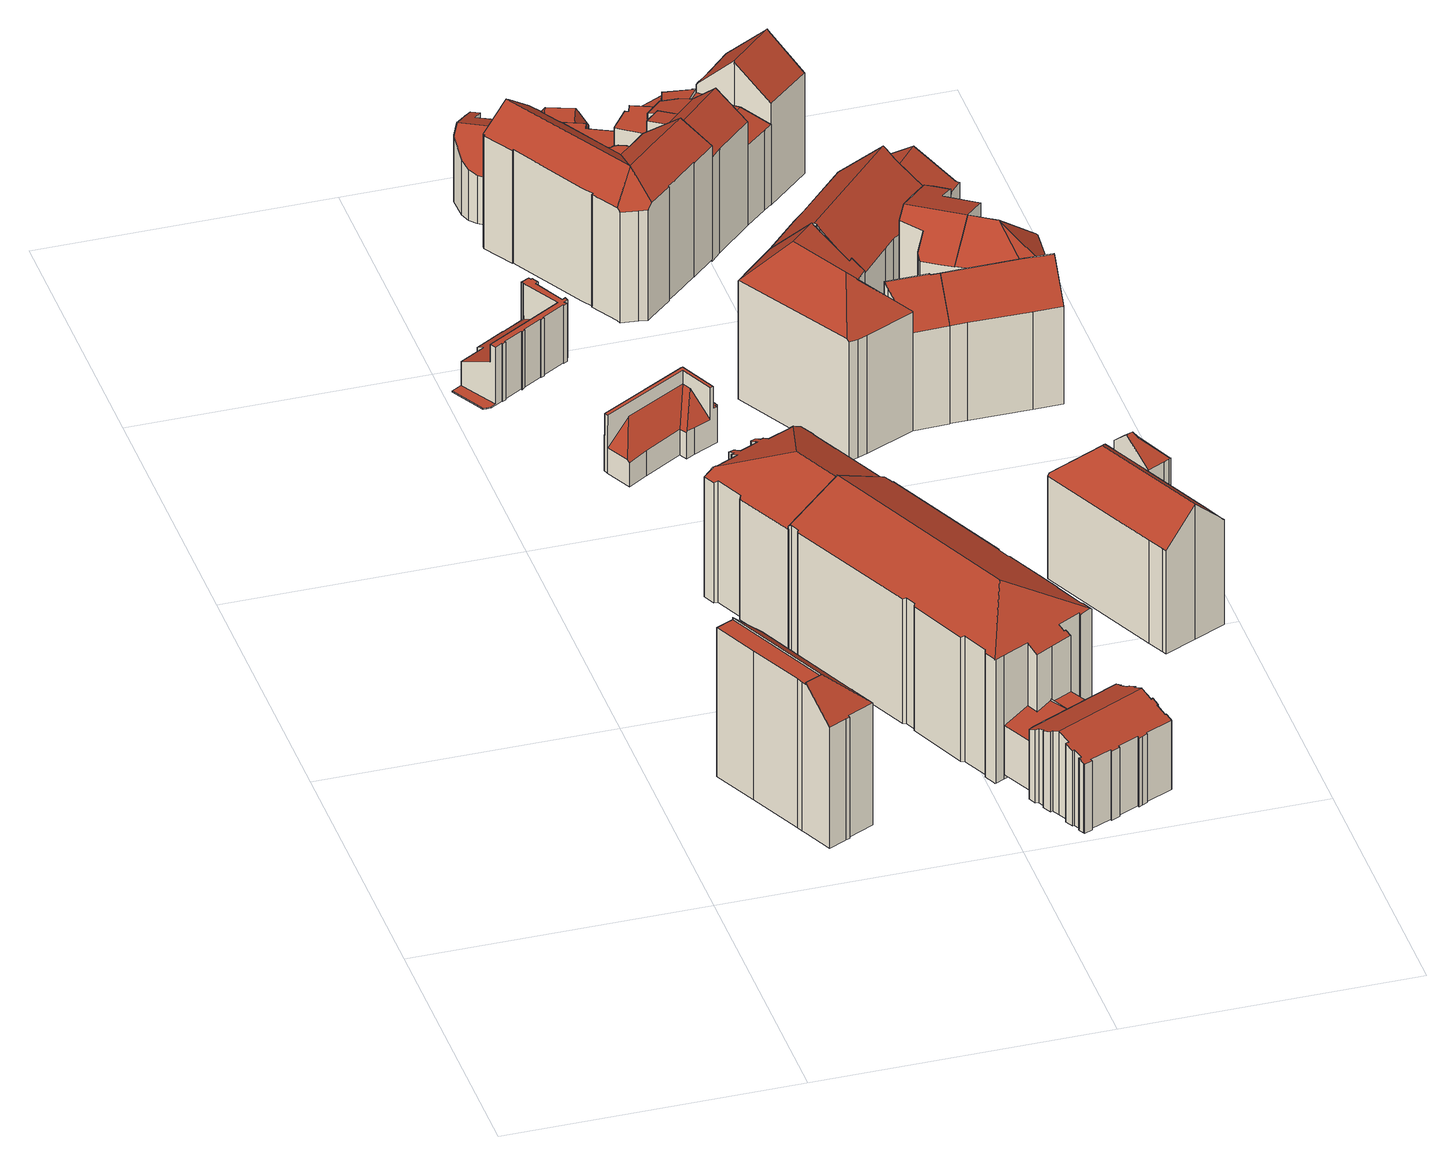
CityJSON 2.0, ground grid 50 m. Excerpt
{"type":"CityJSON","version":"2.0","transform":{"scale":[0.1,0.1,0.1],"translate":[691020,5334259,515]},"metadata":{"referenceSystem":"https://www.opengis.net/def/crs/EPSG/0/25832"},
"CityObjects":{
"building1":{"type":"Building","attributes":{"Gemeindeschluessel":"09162000","HoeheDach":"546.980","HoeheGrund":"518.640","Methode":"2000","NiedrigsteTraufeDesGebaeudes":"541.386","Geometrietyp2DReferenz":"3000","function":"31001_9998","roofType":"2100","measuredHeight":28.34,"storeysAboveGround":7},"geometry":[{"type":"MultiSurface","lod":"2","boundaries":[[[0,1,2,3]],[[4,5,6,7]],[[8,9,10,11]],[[12,13,14,15,16,17,18,19,20,4,7,21,22,0,3,23,24,8,11]],[[25,26,27,28]],[[16,15,14,29,30,31]],[[20,32,5,4]],[[33,34,24,23,3,2]],[[24,34,9,8]],[[17,16,31,26,25,35,18]],[[19,36,32,20]],[[12,11,10,37]],[[13,38,29,14]],[[18,35,36,19]],[[12,37,38,13]],[[7,6,39,21]],[[31,30,29,38,37,10,27,26]],[[39,40,41,1,0,22,21]],[[28,27,41,40]],[[32,36,35,25,28,40,39,6,5]],[[27,10,9,34,33,2,1,41]]],"semantics":{"surfaces":[{"type":"WallSurface"},{"type":"GroundSurface"},{"type":"RoofSurface"}],"values":[0,0,0,1,0,0,0,0,0,0,0,0,0,0,0,0,2,0,0,2,2]}}]},
"building2":{"type":"Building","attributes":{"Gemeindeschluessel":"09162000","HoeheDach":"528.990","HoeheGrund":"518.152","Methode":"9999","NiedrigsteTraufeDesGebaeudes":"518.270","Geometrietyp2DReferenz":"3000","function":"31001_2000","roofType":"2100","measuredHeight":10.84,"storeysAboveGround":1},"geometry":[{"type":"MultiSurface","lod":"2","boundaries":[[[42,43,44,45]],[[46,47,48,49]],[[50,51,52,53]],[[54,55,56,57,58,59]],[[60,61,62,63]],[[64,65,66,67]],[[68,69,70,71]],[[72,73,74,75]],[[76,77,69,68]],[[78,79,80,81]],[[45,44,65,64]],[[63,62,82,83]],[[84,85,86,87,88,89]],[[47,46,90,91]],[[92,93,94,95]],[[96,97,77,76]],[[98,99,100,101]],[[102,103,86,85]],[[43,42,91,90]],[[104,105,106,107]],[[101,100,108,109]],[[107,106,110,111]],[[112,113,114,115]],[[116,60,63,83,102,85,84,92,95,117,48,47,91,42,45,64,67,98,101,109,96,76,68,71,50,53,118,78,81,119,120,112,115,104,107,111]],[[58,57,73,72]],[[120,121,113,112]],[[88,122,94,93,89]],[[54,82,62,61,123,55]],[[118,124,79,78]],[[71,70,51,50]],[[84,89,93,92]],[[67,66,99,98]],[[116,111,110,56,55,123]],[[116,123,61,60]],[[53,52,124,118]],[[102,83,82,54,59,103]],[[117,95,94,122,125,126]],[[109,108,97,96]],[[115,114,105,104]],[[48,117,126,75,74,49]],[[58,72,75,126,125,87,86,103,59]],[[88,87,125,122]],[[81,80,127,119]],[[119,127,121,120]],[[46,49,74,73,57,56,110,106,105,114,113,121,127,80,79,124,52,51,70,69,77,97,108,100,99,66,65,44,43,90]]],"semantics":{"surfaces":[{"type":"WallSurface"},{"type":"GroundSurface"},{"type":"RoofSurface"}],"values":[0,0,0,0,0,0,0,0,0,0,0,0,0,0,0,0,0,0,0,0,0,0,0,1,0,0,2,2,0,0,0,0,0,0,0,0,0,0,0,0,2,0,0,0,2]}}]},
"building3":{"type":"Building","attributes":{"Gemeindeschluessel":"09162000","HoeheDach":"544.411","HoeheGrund":"516.498","Methode":"2000","NiedrigsteTraufeDesGebaeudes":"538.932","Geometrietyp2DReferenz":"3000","function":"31001_9998","roofType":"3200","measuredHeight":27.91},"geometry":[{"type":"MultiSurface","lod":"2","boundaries":[[[128,129,130,131]],[[132,133,134,135]],[[136,137,138,139]],[[140,141,142,143]],[[144,145,146,147]],[[148,149,150,151,152]],[[153,154,133,132]],[[155,128,131,140,143,136,139,156,157,158,159,160,161,162,163,164,165,166,167,168,169,170,144,147,171,172,149,148,173,174,153,132,135,175]],[[157,176,177,158]],[[159,178,179,160]],[[143,142,137,136]],[[174,180,154,153]],[[163,181,182,164]],[[158,177,178,159]],[[156,139,138,183,184]],[[165,185,186,166]],[[131,130,141,140]],[[148,152,187,173]],[[135,134,188,175]],[[189,190,191,192,186,185,182,181,193,194,179,178,177,176,184,183,195,151,150,196,197,146,145]],[[173,187,180,174]],[[155,198,129,128]],[[169,190,189,170]],[[166,186,192,167]],[[199,188,134,133,154,180,187,152,151,195]],[[156,184,176,157]],[[161,194,193,162]],[[179,194,161,160]],[[172,196,150,149]],[[191,190,169,168]],[[189,145,144,170]],[[193,181,163,162]],[[137,142,141,130,129,198,199,195,183,138]],[[164,182,185,165]],[[167,192,191,168]],[[147,146,197,171]],[[155,175,188,199,198]],[[171,197,196,172]]],"semantics":{"surfaces":[{"type":"WallSurface"},{"type":"GroundSurface"},{"type":"RoofSurface"}],"values":[0,0,0,0,0,0,0,1,0,0,0,0,0,0,0,0,0,0,0,2,0,0,0,0,2,0,0,0,0,0,0,0,2,0,0,0,0,0]}}]},
"building4":{"type":"Building","attributes":{"Gemeindeschluessel":"09162000","HoeheDach":"528.830","HoeheGrund":"517.870","Methode":"2000","NiedrigsteTraufeDesGebaeudes":"522.447","Geometrietyp2DReferenz":"3000","function":"31001_9998","roofType":"2100","measuredHeight":10.96,"storeysAboveGround":1},"geometry":[{"type":"MultiSurface","lod":"2","boundaries":[[[200,201,202,203]],[[204,205,206,207]],[[208,209,210,211]],[[212,213,214,215,216,217]],[[216,218,219,220,217]],[[221,212,217,220]],[[222,223,224,225]],[[226,227,228,229]],[[230,231,209,208]],[[232,233,234,235]],[[236,237,238,239]],[[222,225,240,241,242,234,233,238,237,243,244,210,209,231,206,205,245,246]],[[247,248,249,250]],[[251,245,205,204]],[[252,253,254,255,256]],[[257,258,253,252,259,221,220,219,260,251,204,207,230,208,211,261,262,236,239,232,235,263,264,265,266,267,203,202,268,247,250]],[[263,242,241,264]],[[259,252,256,213]],[[235,234,242,263]],[[269,270,228,227,224,223,271]],[[264,241,240,265]],[[253,258,272,229,228,270,273,254]],[[274,248,247,268]],[[266,265,240,225,224]],[[202,201,274,268]],[[256,255,275,214,213]],[[249,248,274,201,200,276,226,229,272,277]],[[211,210,244,261]],[[249,277,257,250]],[[261,244,243,262]],[[260,246,245,251]],[[267,276,200,203]],[[260,219,218,271,223,222,246]],[[269,271,218,215,214]],[[239,238,233,232]],[[226,276,267,266,224,227]],[[207,206,231,230]],[[216,215,218]],[[257,277,272,258]],[[212,221,259,213]],[[254,273,275,255]],[[262,243,237,236]],[[270,269,214,275,273]]],"semantics":{"surfaces":[{"type":"WallSurface"},{"type":"RoofSurface"},{"type":"GroundSurface"}],"values":[0,0,0,1,0,0,0,0,0,0,0,1,0,0,0,2,0,0,0,1,0,0,0,0,0,1,1,0,0,0,0,0,0,0,0,0,0,1,0,0,1,0,0]}}]},
"building5":{"type":"Building","attributes":{"Gemeindeschluessel":"09162000","HoeheDach":"544.665","HoeheGrund":"516.368","Methode":"2000","NiedrigsteTraufeDesGebaeudes":"538.649","Geometrietyp2DReferenz":"3000","function":"31001_9998","roofType":"3200","measuredHeight":28.3,"storeysAboveGround":4},"geometry":[{"type":"MultiSurface","lod":"2","boundaries":[[[278,279,280,281]],[[282,283,284,285]],[[286,287,288,289,290,291]],[[292,293,294,295,281,280]],[[296,297,298,299]],[[300,301,302,303]],[[304,305,306,307]],[[308,309,310,311]],[[312,313,314,315]],[[283,316,317,318,319,320,321,298,297,322,323,324,325,287,286,284]],[[307,306,326,327]],[[328,329,330,331]],[[332,333,313,312]],[[334,335,279,278]],[[294,293,336,337]],[[338,339,309,308]],[[303,302,305,304]],[[340,341,335,334]],[[342,322,297,296]],[[343,332,312,315,344,345,328,331,338,308,311,346,347,348,349,350,351,342,296,299,352,353,354,355,356,357,282,285,291,290,289,300,303,304,307,327,340,334,278,281,295,294,337]],[[332,343,337,336,358,333]],[[299,298,321,352]],[[351,323,322,342]],[[359,360,345,344,315,314]],[[347,346,311,310,361,362]],[[331,330,339,338]],[[325,358,336,293,292,280,279,335,341,326,306,305,302,301,288,287]],[[350,349,348,363,364,324,323,351]],[[355,318,317,356]],[[354,319,318,355]],[[356,317,316,357]],[[327,326,341,340]],[[357,316,283,282]],[[289,288,301,300]],[[364,363,362,361,310,309,339,330,329,360,359,314,313,333,358,325,324]],[[285,284,286,291]],[[352,321,320,353]],[[353,320,319,354]],[[347,362,363,348]],[[345,360,329,328]]],"semantics":{"surfaces":[{"type":"WallSurface"},{"type":"RoofSurface"},{"type":"GroundSurface"}],"values":[0,0,0,0,0,0,0,0,0,1,0,0,0,0,0,0,0,0,0,2,0,0,0,0,0,0,1,0,0,0,0,0,0,0,1,0,0,0,0,0]}}]},
"building6":{"type":"Building","attributes":{"Gemeindeschluessel":"09162000","HoeheDach":"528.778","HoeheGrund":"517.348","Methode":"2000","NiedrigsteTraufeDesGebaeudes":"526.443","Geometrietyp2DReferenz":"3000","function":"31001_9998","roofType":"2100","measuredHeight":11.43,"storeysAboveGround":2},"geometry":[{"type":"MultiSurface","lod":"2","boundaries":[[[365,366,367,368]],[[367,366,369,370,371]],[[372,373,374,368,367,371,375]],[[376,377,373,372,375,378,379,380]],[[381,380,379,382]],[[366,365,383,384,385,386,369]],[[387,388,384,383,374,373,377]],[[388,387,389,381,382,390,391,392,386,385,384]],[[378,375,371,370,392,391,390]],[[374,383,365,368]],[[389,376,380,381]],[[382,379,378,390]],[[387,377,376,389]],[[392,370,369,386]]],"semantics":{"surfaces":[{"type":"WallSurface"},{"type":"RoofSurface"},{"type":"GroundSurface"}],"values":[0,1,0,1,0,0,0,2,0,1,0,0,0,0]}}]},
"building7":{"type":"Building","attributes":{"Gemeindeschluessel":"09162000","HoeheDach":"532.311","HoeheGrund":"516.650","Methode":"2000","NiedrigsteTraufeDesGebaeudes":"529.532","Geometrietyp2DReferenz":"3000","function":"31001_9998","roofType":"3100","measuredHeight":15.66,"storeysAboveGround":2},"geometry":[{"type":"MultiSurface","lod":"2","boundaries":[[[393,394,395,396]],[[397,398,399,400]],[[401,402,403,404]],[[396,395,405,406]],[[407,408,409,410,411,412]],[[413,414,412,411]],[[415,416,417,418,419,420]],[[421,422,423,424]],[[425,426,414,413]],[[427,428,429,430]],[[399,398,431,432,433,434,435,436,437,438,439,440,403,402,441,442,443,444,445,446]],[[424,423,447,448]],[[449,444,443,450]],[[451,446,445,452]],[[453,454,455,456]],[[450,443,442,457]],[[452,445,444,449]],[[458,435,434,459]],[[459,434,433,460]],[[461,462,463,464]],[[465,440,439,466]],[[467,468,454,453]],[[466,439,438,469]],[[400,399,446,451]],[[409,408,470,471]],[[472,473,462,461]],[[474,432,431,475]],[[471,393,396,406,467,453,456,476,427,430,477,478,416,415,420,472,461,464,479,480,481,458,459,460,474,475,397,400,451,452,449,450,457,482,401,404,465,466,469,483,484,421,424,448,425,413,411,410,409]],[[475,431,398,397]],[[464,463,485,479]],[[481,486,435,458]],[[420,419,473,472]],[[478,487,417,416]],[[436,422,421,484,483,437]],[[486,488,485,463,462,473,419,418,417,487,489,429,428,490,455,454,468,405,395,394,470,408,407,412,414,426,447,423,422,436,435]],[[404,403,440,465]],[[460,433,432,474]],[[482,441,402,401]],[[456,455,490,476]],[[469,438,437,483]],[[480,488,486,481]],[[479,485,488,480]],[[406,405,468,467]],[[489,487,478,477,430,429]],[[476,490,428,427]],[[457,442,441,482]],[[471,470,394,393]],[[448,447,426,425]]],"semantics":{"surfaces":[{"type":"WallSurface"},{"type":"RoofSurface"},{"type":"GroundSurface"}],"values":[0,0,0,0,0,0,0,0,0,0,1,0,0,0,0,0,0,0,0,0,0,0,0,0,0,0,0,2,0,0,0,0,0,0,1,0,0,0,0,0,0,0,0,0,0,0,0,0]}}]},
"building8":{"type":"Building","attributes":{"Gemeindeschluessel":"09162000","HoeheDach":"531.830","HoeheGrund":"518.270","Methode":"2000","NiedrigsteTraufeDesGebaeudes":"527.038","Geometrietyp2DReferenz":"3000","function":"31001_9998","roofType":"3100","measuredHeight":13.56,"storeysAboveGround":3},"geometry":[{"type":"MultiSurface","lod":"2","boundaries":[[[491,492,493,494]],[[495,496,497,498]],[[499,500,501,502,503,504]],[[505,506,496,495]],[[507,508,499,504,509,510]],[[511,512,513,514,515,516]],[[517,518,497,496,506,519,520,501,500,499,508]],[[521,522,520,519]],[[523,524,507,510]],[[498,497,518,525]],[[521,519,506,505]],[[526,527,528,513,512,529,530,531]],[[493,492,532,533,531,530,529,512,511,516,517,508,507,524]],[[494,493,524,523]],[[525,534,515,514,513,528,527,526,535,536,491,494,523,510,509,504,503,502,522,521,505,495,498]],[[502,501,520,522]],[[536,532,492,491]],[[516,515,534,525,518,517]],[[535,526,531,533,532,536]]],"semantics":{"surfaces":[{"type":"WallSurface"},{"type":"RoofSurface"},{"type":"GroundSurface"}],"values":[0,0,0,0,0,0,1,0,0,0,0,0,1,0,2,0,0,0,0]}}]},
"building9":{"type":"Building","attributes":{"Gemeindeschluessel":"09162000","HoeheDach":"543.208","HoeheGrund":"517.870","Methode":"2000","NiedrigsteTraufeDesGebaeudes":"538.608","Geometrietyp2DReferenz":"3000","function":"31001_9998","roofType":"3100","measuredHeight":25.34,"storeysAboveGround":5},"geometry":[{"type":"MultiSurface","lod":"2","boundaries":[[[537,538,539,540]],[[541,542,543,544]],[[545,546,547,548]],[[549,550,551,543,542,552,553,539,538,554,555]],[[556,557,558,559]],[[560,561,562,563]],[[559,558,564,565]],[[563,562,566,567]],[[568,569,570,571]],[[545,572,573,574,575,546]],[[576,577,578,579,580,581]],[[582,583,584,585]],[[586,587,588,589]],[[590,591,579,578]],[[592,593,557,556]],[[557,593,594,584,583,595,550,549,555,596,564,558]],[[548,547,597,598]],[[576,581,574,573]],[[567,566,587,586]],[[565,564,596,599]],[[540,539,553,600]],[[601,598,597,595,583,582]],[[596,555,554,602,603,599]],[[604,605,591,590]],[[551,606,588,587,566,562,561,543]],[[607,608,569,568]],[[590,578,577,576,573,572,545,548,598,601,582,585,609,592,556,559,565,599,603,602,537,540,600,610,541,544,560,563,567,586,589,611,607,568,571,612,604]],[[610,552,542,541]],[[602,554,538,537]],[[543,561,560,544]],[[606,608,607,611,589,588]],[[613,614,570,569,608,606,551,550]],[[597,547,546,575,550,595]],[[575,574,581,580,579,591,605,614,613,550]],[[609,585,584,594,593,592]],[[600,553,552,610]],[[614,605,604,612,571,570]]],"semantics":{"surfaces":[{"type":"WallSurface"},{"type":"RoofSurface"},{"type":"GroundSurface"}],"values":[0,0,0,1,0,0,0,0,0,0,0,0,0,0,0,1,0,0,0,0,0,0,0,0,1,0,2,0,0,0,0,1,1,1,0,0,0]}}]},
"building10":{"type":"Building","attributes":{"Gemeindeschluessel":"09162000","HoeheDach":"521.474","HoeheGrund":"518.220","Methode":"1000","NiedrigsteTraufeDesGebaeudes":"520.806","Geometrietyp2DReferenz":"3000","function":"31001_2000","roofType":"1000","measuredHeight":3.25},"geometry":[{"type":"MultiSurface","lod":"2","boundaries":[[[615,616,617,618]],[[619,620,621,622]],[[621,620,623,617,616,624]],[[625,615,618,626,619,622]],[[622,621,624,625]],[[626,623,620,619]],[[618,617,623,626]],[[625,624,616,615]]],"semantics":{"surfaces":[{"type":"WallSurface"},{"type":"RoofSurface"},{"type":"GroundSurface"}],"values":[0,0,1,2,0,0,0,0]}}]},
"building11":{"type":"Building","attributes":{"Gemeindeschluessel":"09162000","HoeheDach":"530.910","HoeheGrund":"518.189","Methode":"2000","NiedrigsteTraufeDesGebaeudes":"527.682","Geometrietyp2DReferenz":"3000","function":"31001_9998","roofType":"1000","measuredHeight":12.72,"storeysAboveGround":3},"geometry":[{"type":"MultiSurface","lod":"2","boundaries":[[[627,628,629,630]],[[630,629,631,632]],[[633,634,631,629,628,635]],[[636,637,634,633]],[[638,636,633,635,639]],[[640,641,642,643]],[[638,644,642,641,637,636]],[[640,632,631,634,637,641]],[[627,630,632,640,643,645,646,647]],[[643,642,644,645]],[[646,638,639,647]],[[627,647,639,635,628]],[[645,644,638,646]]],"semantics":{"surfaces":[{"type":"WallSurface"},{"type":"RoofSurface"},{"type":"GroundSurface"}],"values":[0,0,1,1,1,0,1,0,2,0,0,0,0]}}]},
"building12":{"type":"Building","attributes":{"Gemeindeschluessel":"09162000","HoeheDach":"545.120","HoeheGrund":"515.871","Methode":"2000","NiedrigsteTraufeDesGebaeudes":"538.155","Geometrietyp2DReferenz":"3000","function":"31001_9998","roofType":"3100","measuredHeight":29.25,"storeysAboveGround":7},"geometry":[{"type":"MultiSurface","lod":"2","boundaries":[[[648,649,650,651]],[[652,653,650,649,654,655,656]],[[651,650,653,657]],[[658,659,660,661]],[[662,663,664,665]],[[666,667,663,662]],[[668,669,652,656,670,671]],[[657,653,652,669]],[[655,654,672,673,674,675,676]],[[668,658,661,666,662,665,677,678,679,680,681,648,651,657,669]],[[679,674,673,680]],[[668,671,659,658]],[[670,676,682,660,659,671]],[[677,683,684,678]],[[680,673,672,681]],[[679,678,684,675,674]],[[675,684,683,664,663,667,682,676]],[[666,661,660,682,667]],[[656,655,676,670]],[[665,664,683,677]],[[648,681,672,654,649]]],"semantics":{"surfaces":[{"type":"WallSurface"},{"type":"RoofSurface"},{"type":"GroundSurface"}],"values":[0,1,0,0,0,0,0,0,1,2,0,0,1,0,0,0,1,0,1,0,0]}}]},
"building13":{"type":"Building","attributes":{"Gemeindeschluessel":"09162000","HoeheDach":"541.970","HoeheGrund":"517.651","Methode":"2000","NiedrigsteTraufeDesGebaeudes":"521.150","Geometrietyp2DReferenz":"3000","function":"31001_9998","roofType":"3100","measuredHeight":24.32,"storeysAboveGround":5},"geometry":[{"type":"MultiSurface","lod":"2","boundaries":[[[685,686,687,688,689,690]],[[691,692,693,694,695,696]],[[697,698,699,700,701,702,703,704,705,706,707,708,709,710,692,691,686,685,711,712,713]],[[714,715,716,717,718,688,687,696,695,719]],[[716,720,721,722,717]],[[699,723,724,700]],[[725,719,695,694]],[[726,727,728,729,725,694,693,730,731,732]],[[733,734,735,736]],[[701,737,738,702]],[[702,738,739,703]],[[740,741,715,714,739]],[[718,742,689,688]],[[722,743,744,690,689,742]],[[722,721,743]],[[745,746,744,743,747,748,741,735,734,749]],[[704,729,728,705]],[[698,697,749,734,733,750]],[[709,731,730,710]],[[747,720,716,748]],[[705,728,727,706]],[[748,716,715,741]],[[711,685,690,744,746,751]],[[710,730,693,692]],[[711,751,752,712]],[[724,723,750,733,736,740,739,738,737]],[[706,727,726,707]],[[736,735,741,740]],[[747,743,721,720]],[[704,703,739,714,719,725,729]],[[691,696,687,686]],[[701,700,724,737]],[[712,752,753,713]],[[697,713,753,745,749]],[[707,726,732,708]],[[698,750,723,699]],[[745,753,752,751,746]],[[717,722,742,718]],[[708,732,731,709]]],"semantics":{"surfaces":[{"type":"WallSurface"},{"type":"GroundSurface"},{"type":"RoofSurface"}],"values":[0,0,1,2,0,0,0,2,0,0,0,0,0,2,0,2,0,0,0,0,0,0,0,0,0,2,0,0,2,0,0,0,0,0,0,0,2,0,0]}}]},
"building14":{"type":"Building","attributes":{"Gemeindeschluessel":"09162000","HoeheDach":"520.940","HoeheGrund":"518.107","Methode":"2000","NiedrigsteTraufeDesGebaeudes":"520.940","Geometrietyp2DReferenz":"3000","function":"31001_2000","roofType":"1000","measuredHeight":2.83},"geometry":[{"type":"MultiSurface","lod":"2","boundaries":[[[754,755,756,757,758,759,760]],[[761,756,755,762]],[[763,754,760,764]],[[764,760,759,765]],[[765,759,758,766]],[[762,755,754,763]],[[766,758,757,767]],[[767,757,756,761]],[[762,763,764,765,766,767,761]]],"semantics":{"surfaces":[{"type":"RoofSurface"},{"type":"WallSurface"},{"type":"GroundSurface"}],"values":[0,1,1,1,1,1,1,1,2]}}]},
"building15":{"type":"Building","attributes":{"Gemeindeschluessel":"09162000","HoeheDach":"535.351","HoeheGrund":"517.880","Methode":"2000","NiedrigsteTraufeDesGebaeudes":"529.244","Geometrietyp2DReferenz":"3000","function":"31001_9998","roofType":"2100","measuredHeight":17.47,"storeysAboveGround":4},"geometry":[{"type":"MultiSurface","lod":"2","boundaries":[[[768,769,770,771]],[[772,773,774,770,769,775,776,777,778,779]],[[780,781,782,783]],[[784,775,769,768]],[[773,785,786,774]],[[787,778,777,788]],[[789,772,779,790]],[[791,792,785,773,772,789]],[[793,794,781,780]],[[790,779,778,787]],[[771,770,774,786,794,793]],[[792,782,781,794,786,785]],[[788,777,776,795]],[[795,776,775,784]],[[771,793,780,783,791,789,790,787,788,795,784,768]],[[783,782,792,791]]],"semantics":{"surfaces":[{"type":"WallSurface"},{"type":"RoofSurface"},{"type":"GroundSurface"}],"values":[0,1,0,0,0,0,0,0,0,0,0,1,0,0,2,0]}}]},
"building16":{"type":"Building","attributes":{"Gemeindeschluessel":"09162000","HoeheDach":"540.845","HoeheGrund":"515.871","Methode":"1000","NiedrigsteTraufeDesGebaeudes":"534.258","Geometrietyp2DReferenz":"3000","function":"31001_9998","roofType":"2100","measuredHeight":24.97,"storeysAboveGround":5},"geometry":[{"type":"MultiSurface","lod":"2","boundaries":[[[796,797,798,799]],[[680,800,797,796]],[[681,801,800,680]],[[680,796,799,802,803,648,681]],[[799,798,804,802]],[[803,805,806,648]],[[802,804,805,803]],[[648,806,801,681]],[[801,806,805,804,798,797,800]]],"semantics":{"surfaces":[{"type":"WallSurface"},{"type":"GroundSurface"},{"type":"RoofSurface"}],"values":[0,0,0,1,0,0,0,0,2]}}]},
"building17":{"type":"Building","attributes":{"Gemeindeschluessel":"09162000","HoeheDach":"540.920","HoeheGrund":"515.650","Methode":"2000","NiedrigsteTraufeDesGebaeudes":"535.000","Geometrietyp2DReferenz":"3000","function":"31001_9998","roofType":"3200","measuredHeight":25.27,"storeysAboveGround":6},"geometry":[{"type":"MultiSurface","lod":"2","boundaries":[[[807,808,809,810,811]],[[812,813,814,815]],[[816,817,818,819,807,811,820]],[[807,819,821,822,823,824,825,826,827,828,808]],[[829,830,831,832]],[[833,826,825,834]],[[810,835,820,811]],[[836,837,818,817]],[[829,838,823,822,830]],[[839,816,820,835,840]],[[841,828,827,842]],[[821,819,818,837,843,844]],[[815,814,845,846]],[[813,812,839,840]],[[847,848,831,830,822,821,844,849]],[[850,851,852,853]],[[813,840,835,810,809,852,851,845,814]],[[854,824,823,838]],[[809,808,828,841,853,852]],[[855,848,847,856]],[[856,847,849,857]],[[829,832,855,856,857,858,836,817,816,839,812,815,846,850,853,841,842,833,834,854,838]],[[842,827,826,833]],[[846,845,851,850]],[[834,825,824,854]],[[858,843,837,836]],[[832,831,848,855]],[[858,857,849,844,843]]],"semantics":{"surfaces":[{"type":"WallSurface"},{"type":"RoofSurface"},{"type":"GroundSurface"}],"values":[0,0,0,1,0,0,1,0,0,0,0,1,0,0,1,0,1,0,0,0,0,2,0,0,0,0,0,0]}}]},
"building18":{"type":"Building","attributes":{"Gemeindeschluessel":"09162000","HoeheDach":"545.280","HoeheGrund":"516.903","Methode":"2000","NiedrigsteTraufeDesGebaeudes":"537.744","Geometrietyp2DReferenz":"3000","function":"31001_9998","roofType":"3100","measuredHeight":28.38,"storeysAboveGround":5},"geometry":[{"type":"MultiSurface","lod":"2","boundaries":[[[859,860,861,862]],[[863,864,865,859,862,866,867,868,869,870,871,872,873,874,875,876]],[[877,878,879,880,881,882,883,884,885,861,860,886,887,888]],[[865,886,860,859]],[[866,885,884,867]],[[863,888,887,864]],[[874,873,889,880,879]],[[868,883,882,869]],[[871,890,891,872]],[[877,876,875,878]],[[872,891,889,873]],[[867,884,883,868]],[[888,863,876,877]],[[870,660,890,871]],[[870,869,882,881,660]],[[881,880,889,891,890,660]],[[862,861,885,866]],[[864,887,886,865]],[[874,879,878,875]]],"semantics":{"surfaces":[{"type":"WallSurface"},{"type":"GroundSurface"},{"type":"RoofSurface"}],"values":[0,1,2,0,0,0,0,0,0,0,0,0,0,0,0,2,0,0,0]}}]},
"building19":{"type":"Building","attributes":{"Gemeindeschluessel":"09162000","HoeheDach":"534.760","HoeheGrund":"517.584","Methode":"2000","NiedrigsteTraufeDesGebaeudes":"532.597","Geometrietyp2DReferenz":"3000","function":"31001_9998","roofType":"2100","measuredHeight":17.18,"storeysAboveGround":5},"geometry":[{"type":"MultiSurface","lod":"2","boundaries":[[[892,893,894,895,896]],[[897,898,685,899]],[[897,899,900,901]],[[902,901,900,903]],[[685,711,904,905,903,900,899]],[[892,896,906,907]],[[904,906,896,895,905]],[[685,898,893,892,907,711]],[[907,906,904,711]],[[894,893,898,897,901,902]],[[902,903,905,895,894]]],"semantics":{"surfaces":[{"type":"WallSurface"},{"type":"RoofSurface"},{"type":"GroundSurface"}],"values":[0,0,1,0,0,0,1,2,0,0,1]}}]},
"building20":{"type":"Building","attributes":{"Gemeindeschluessel":"09162000","HoeheDach":"540.747","HoeheGrund":"515.993","Methode":"2000","NiedrigsteTraufeDesGebaeudes":"534.368","Geometrietyp2DReferenz":"3000","function":"31001_9998","roofType":"2100","measuredHeight":24.75,"storeysAboveGround":6},"geometry":[{"type":"MultiSurface","lod":"2","boundaries":[[[908,909,910,911]],[[912,805,804,913]],[[914,915,916,917]],[[913,804,915,914]],[[918,919,909,908]],[[917,916,920,921]],[[922,923,924,925]],[[926,927,919,918]],[[921,920,923,922]],[[925,924,927,926]],[[912,913,914,917,921,922,925,926,918,908,911]],[[911,910,805,912]],[[910,909,919,927,924,923,920,916,915,804,805]]],"semantics":{"surfaces":[{"type":"WallSurface"},{"type":"GroundSurface"},{"type":"RoofSurface"}],"values":[0,0,0,0,0,0,0,0,0,0,1,0,2]}}]},
"building21":{"type":"Building","attributes":{"Gemeindeschluessel":"09162000","HoeheDach":"542.660","HoeheGrund":"517.480","Methode":"2000","NiedrigsteTraufeDesGebaeudes":"535.834","Geometrietyp2DReferenz":"3000","function":"31001_9998","roofType":"3100","measuredHeight":25.18,"storeysAboveGround":5},"geometry":[{"type":"MultiSurface","lod":"2","boundaries":[[[928,929,930,931]],[[932,928,931,933,934,935,936,937,938,939]],[[940,941,930,929,942,943,944,945]],[[932,942,929,928]],[[945,935,934,940]],[[932,939,946,943,942]],[[936,947,948,937]],[[946,949,948,947,944,943]],[[936,935,945,944,947]],[[938,949,946,939]],[[940,934,933,941]],[[931,930,941,933]],[[937,948,949,938]]],"semantics":{"surfaces":[{"type":"WallSurface"},{"type":"GroundSurface"},{"type":"RoofSurface"}],"values":[0,1,2,0,0,0,0,2,0,0,0,0,0]}}]},
"building22":{"type":"Building","attributes":{"Gemeindeschluessel":"09162000","HoeheDach":"542.222","HoeheGrund":"516.290","Methode":"2000","NiedrigsteTraufeDesGebaeudes":"533.598","Geometrietyp2DReferenz":"3000","function":"31001_9998","roofType":"9999","measuredHeight":25.93,"storeysAboveGround":6},"geometry":[{"type":"MultiSurface","lod":"2","boundaries":[[[950,951,952,953,954,955]],[[956,957,958,959,960,961,962,963,964,965,966]],[[967,968,950,955]],[[969,970,971,961,960,959,972]],[[972,959,958,973]],[[958,957,956,974,975,973]],[[976,977,978,979,980,962]],[[952,981,982,983,984,953]],[[985,986,963]],[[987,988,968,967]],[[989,979,978,990]],[[991,966,965]],[[992,993,974,956,966,991,994,995,996]],[[997,998,999,1000,1001,1002]],[[961,971,1003,976,962]],[[983,982,1004,1005]],[[1006,1007,1008,1009]],[[986,985,1007,1006,1010,997,1002]],[[980,979,989,1011,1009,1008]],[[1005,1004,1000,999]],[[968,988,1012,995,994,991,965,1013,951,950]],[[990,1014,1015,1016,970,969,972,973,975,974,993,992,996,1017,987,967,955,954,953,984,983,1005,999,998,997,1010,1006,1009,1011,989]],[[1016,1003,971,970]],[[990,978,977,1014]],[[995,1012,988,987,1017,996]],[[1003,1016,1015,1014,977,976]],[[965,964,963,1013]],[[962,980,1008,1007,985,963]],[[1013,963,986,1002,1001,1000,1004,982,981,952,951]]],"semantics":{"surfaces":[{"type":"WallSurface"},{"type":"RoofSurface"},{"type":"GroundSurface"}],"values":[0,1,0,0,0,0,1,0,0,0,0,0,0,0,1,0,0,0,0,0,1,2,0,0,0,0,0,1,1]}}]},
"building23":{"type":"Building","attributes":{"Gemeindeschluessel":"09162000","HoeheDach":"538.780","HoeheGrund":"517.519","Methode":"2000","NiedrigsteTraufeDesGebaeudes":"533.442","Geometrietyp2DReferenz":"3000","function":"31001_9998","roofType":"3100","measuredHeight":21.26,"storeysAboveGround":5},"geometry":[{"type":"MultiSurface","lod":"2","boundaries":[[[1018,1019,1020,1021]],[[1022,1023,1024,1025]],[[1026,1027,1028,1029]],[[1030,1031,1032,1033,1034]],[[1021,1020,1035,1036]],[[1028,1027,1037,1024,1023,1033,1032,1038]],[[1030,1034,1022,1025,1039,1026,1029,1018,1021,1036]],[[1019,1038,1032,1031,1035,1020]],[[1036,1035,1031,1030]],[[1039,1037,1027,1026]],[[1029,1028,1038,1019,1018]],[[1034,1033,1023,1022]],[[1025,1024,1037,1039]]],"semantics":{"surfaces":[{"type":"WallSurface"},{"type":"RoofSurface"},{"type":"GroundSurface"}],"values":[0,0,0,0,0,1,2,1,0,0,0,0,0]}}]}
},
"vertices":[
[178,332,36],[178,332,265],[264,147,264],[264,147,36],[93,292,36],[93,292,316],[116,303,316],[116,303,36],[264,142,36],[264,142,266],[286,96,266],[286,96,36],[240,74,36],[241,72,36],[234,69,36],[233,68,36],[204,55,36],[180,105,36],[177,112,36],[172,124,36],[129,215,36],[119,304,36],[123,306,36],[265,145,36],[267,143,36],[180,105,316],[180,105,320],[210,119,320],[210,119,316],[234,69,264],[233,68,264],[204,55,264],[129,215,316],[265,145,264],[267,143,264],[177,112,316],[172,124,316],[240,74,266],[241,72,264],[119,304,316],[123,306,316],[123,306,320],
[165,1518,31],[165,1518,140],[167,1520,140],[167,1520,31],[148,1515,140],[148,1515,31],[151,1511,31],[151,1511,140],[153,1414,31],[153,1414,140],[154,1412,140],[154,1412,31],[23,1422,33],[59,1358,33],[59,1358,140],[53,1368,140],[53,1368,107],[23,1422,78],[43,1352,31],[43,1352,33],[37,1352,33],[37,1352,31],[173,1508,31],[173,1508,140],[168,1505,140],[168,1505,31],[192,1435,31],[192,1435,140],[192,1437,140],[192,1437,31],[186,1446,107],[186,1446,140],[150,1511,140],[150,1511,73],[199,1439,31],[199,1439,140],[147,1410,31],[147,1410,140],[115,1391,140],[115,1391,31],[5,1412,33],[5,1412,31],[53,1471,31],[66,1448,31],[66,1448,78],[60,1459,72],[60,1459,33],[53,1471,33],[162,1523,140],[162,1523,31],[102,1499,31],[102,1499,33],[104,1500,33],[104,1500,31],[196,1444,31],[196,1444,140],[195,1452,31],[195,1452,140],[201,1455,140],[201,1455,31],[66,1447,31],[66,1447,78],[78,1367,31],[78,1367,140],[72,1364,140],[72,1364,31],[203,1448,140],[203,1448,31],[71,1365,140],[71,1365,31],[109,1388,31],[109,1388,140],[77,1369,140],[77,1369,31],[50,1353,31],[110,1488,31],[148,1409,31],[116,1390,31],[110,1386,31],[110,1386,140],[110,1489,33],[50,1353,33],[148,1409,140],[110,1489,72],[110,1488,72],[116,1390,140],
[307,616,15],[307,616,242],[259,716,241],[259,716,15],[442,802,15],[442,802,241],[489,700,242],[489,700,15],[233,771,15],[233,771,241],[224,791,241],[224,791,15],[262,722,15],[262,722,244],[240,770,244],[240,770,15],[336,858,15],[336,858,245],[340,859,245],[340,859,15],[406,876,15],[386,867,15],[386,867,250],[392,870,250],[406,876,242],[439,804,15],[439,804,243],[394,656,15],[245,800,15],[246,798,15],[286,818,15],[280,831,15],[285,833,15],[280,845,15],[289,849,15],[291,846,15],[294,838,15],[296,834,15],[328,849,15],[326,853,15],[322,860,15],[321,864,15],[330,869,15],[345,847,15],[387,866,15],[418,854,15],[419,849,15],[487,699,15],[246,798,252],[286,818,251],[280,831,245],[285,833,245],[419,849,242],[291,846,241],[294,838,245],[241,798,251],[245,800,251],[296,834,247],[328,849,247],[418,854,241],[487,699,243],[330,869,239],[321,864,240],[322,860,241],[326,853,245],[289,849,240],[280,845,240],[359,742,294],[387,866,251],[345,847,251],[394,656,292],[398,658,294],
[337,1219,96],[333,1217,96],[333,1217,29],[337,1219,29],[189,1157,29],[189,1157,96],[195,1160,96],[195,1160,29],[222,1174,29],[222,1174,96],[221,1175,96],[221,1175,29],[227,1110,76],[293,1149,77],[318,1217,113],[213,1157,113],[192,1093,78],[194,1089,74],[172,1134,77],[172,1134,29],[194,1089,29],[227,1110,29],[169,1141,96],[169,1141,138],[318,1225,138],[318,1225,96],[321,1226,96],[321,1226,138],[351,1162,138],[351,1162,96],[196,1159,29],[196,1159,96],[266,1201,29],[266,1201,96],[267,1200,96],[267,1200,29],[261,1196,29],[261,1196,96],[260,1198,96],[260,1198,29],[315,1230,96],[309,1226,96],[310,1224,96],[228,1178,96],[227,1179,96],[190,1155,96],[169,1143,96],[356,1179,29],[356,1179,96],[360,1170,96],[360,1170,29],[190,1155,29],[300,1136,29],[315,1144,29],[315,1144,79],[302,1138,80],[300,1136,78],[356,1169,29],[358,1165,29],[293,1149,29],[169,1143,29],[227,1179,29],[228,1178,29],[310,1224,29],[309,1226,29],[315,1230,29],[318,1225,29],[328,1230,29],[352,1177,29],[318,1217,138],[345,1159,138],[172,1134,138],[358,1165,96],[345,1159,78],[352,1177,96],[326,1201,113],[328,1230,96],[356,1169,96],
[657,336,14],[657,336,248],[678,290,248],[678,290,14],[311,615,14],[311,615,249],[307,616,247],[307,616,14],[394,656,294],[399,659,297],[487,699,249],[487,699,14],[399,659,14],[394,656,14],[682,286,247],[683,285,247],[683,285,14],[682,286,14],[481,250,14],[481,250,250],[475,251,248],[475,251,14],[495,683,14],[495,683,249],[497,684,248],[497,684,14],[600,462,14],[600,462,248],[600,459,248],[600,459,14],[579,188,14],[579,188,236],[570,208,247],[570,208,14],[668,258,14],[668,258,250],[630,239,249],[630,239,14],[318,600,249],[316,597,247],[419,376,248],[424,374,250],[432,356,250],[430,352,248],[501,206,250],[499,200,248],[508,180,248],[557,314,297],[608,440,248],[608,440,14],[638,230,14],[638,230,243],[643,220,238],[643,220,14],[669,256,14],[669,256,248],[657,341,14],[657,341,247],[691,267,247],[691,267,14],[607,202,14],[607,202,237],[611,439,14],[611,439,247],[501,206,14],[688,266,14],[631,236,14],[635,228,14],[548,198,14],[525,186,14],[509,178,14],[508,179,14],[508,180,14],[499,200,14],[430,352,14],[432,356,14],[424,374,14],[419,376,14],[316,597,14],[318,600,14],[688,266,249],[631,236,247],[635,228,243],[548,198,247],[525,186,247],[509,178,247],[508,179,247],
[664,179,114],[664,179,133],[626,160,133],[626,160,114],[643,220,133],[607,202,133],[606,202,133],[626,160,138],[627,160,138],[627,160,114],[606,202,138],[554,126,115],[626,160,137],[579,188,129],[570,208,129],[525,186,115],[525,186,23],[570,208,23],[664,178,114],[664,178,23],[664,179,23],[643,220,23],[626,160,23],[627,160,23],[554,126,23],[579,188,23],[606,202,23],[607,202,23],
[718,59,16],[718,59,145],[709,55,145],[709,55,16],[557,108,16],[557,108,154],[552,108,153],[552,108,16],[713,187,16],[713,187,152],[720,171,159],[720,171,16],[702,51,145],[702,51,16],[763,84,147],[764,82,146],[764,82,16],[763,84,16],[759,94,16],[759,94,151],[757,93,16],[757,93,151],[601,7,16],[601,6,16],[601,6,146],[601,7,147],[600,8,147],[600,8,16],[743,121,16],[743,121,164],[746,123,164],[746,123,16],[749,110,16],[749,110,159],[650,31,16],[650,31,147],[613,15,147],[613,15,16],[562,96,159],[560,93,160],[567,77,167],[571,79,167],[577,67,173],[734,141,173],[734,142,173],[727,156,166],[729,158,166],[723,172,159],[715,188,152],[710,199,147],[664,178,147],[626,160,147],[554,126,147],[546,121,147],[751,111,159],[751,111,16],[626,160,16],[664,178,16],[546,121,16],[554,126,16],[665,38,16],[665,38,147],[666,35,146],[666,35,16],[710,199,16],[577,67,16],[571,79,16],[567,77,16],[599,19,16],[599,19,152],[592,32,158],[592,32,16],[723,172,16],[729,158,16],[701,54,16],[701,54,147],[727,156,16],[717,61,146],[717,61,16],[595,18,16],[595,18,152],[560,93,16],[562,96,16],[651,28,16],[614,14,16],[615,12,16],[589,31,16],[582,45,16],[587,47,16],[715,188,16],[734,142,16],[734,141,16],[589,31,158],[587,47,164],[615,12,146],[582,45,164],[614,14,147],[651,28,146],
[173,1833,33],[173,1833,124],[163,1845,128],[163,1845,33],[279,1908,33],[279,1908,151],[281,1907,151],[281,1907,33],[189,1954,151],[190,1955,151],[206,1980,139],[206,1980,33],[190,1955,33],[189,1954,33],[255,1921,33],[255,1921,151],[156,1901,157],[166,1918,168],[166,1918,33],[156,1901,33],[252,1828,144],[254,1826,143],[254,1826,33],[252,1828,33],[242,1834,33],[242,1834,144],[261,1869,168],[267,1881,163],[204,1947,151],[220,1973,139],[204,1947,33],[220,1973,33],[157,1863,33],[157,1863,136],[267,1881,33],[215,1804,33],[217,1805,33],[249,1824,33],[249,1824,140],[217,1805,122],[215,1804,120],[198,1816,122],[199,1815,122],[261,1869,33],[199,1815,33],[198,1816,33],
[254,1826,29],[254,1826,244],[272,1814,236],[272,1814,29],[293,1777,29],[293,1777,237],[343,1690,236],[343,1690,29],[352,1512,29],[352,1512,237],[337,1514,237],[337,1514,29],[309,1628,282],[341,1572,282],[355,1669,236],[287,1778,240],[267,1812,240],[215,1804,278],[210,1801,282],[196,1719,29],[196,1719,241],[165,1771,241],[165,1771,29],[346,1692,29],[346,1692,236],[351,1694,236],[351,1694,29],[167,1772,242],[167,1772,29],[359,1694,236],[359,1694,29],[379,1689,29],[379,1689,237],[404,1712,237],[404,1712,29],[360,1519,29],[398,1553,29],[398,1553,243],[360,1519,244],[397,1554,29],[413,1568,29],[453,1604,29],[453,1604,244],[413,1568,244],[397,1554,244],[279,1571,29],[279,1571,241],[281,1572,242],[281,1572,29],[368,1691,29],[368,1691,236],[371,1689,236],[371,1689,29],[454,1603,29],[454,1603,243],[197,1720,29],[197,1720,243],[269,1592,242],[306,1525,241],[165,1775,242],[309,1518,237],[309,1518,29],[165,1775,29],[267,1812,29],[306,1525,29],[215,1804,29],[210,1801,29],[494,1640,29],[494,1640,243],[374,1686,236],[375,1685,29],[375,1685,237],[269,1592,29],[287,1778,29],[374,1686,29],[453,1673,29],[387,1614,282],[453,1673,282],
[361,1755,32],[361,1755,64],[362,1753,64],[362,1753,32],[383,1737,32],[383,1737,65],[358,1709,58],[358,1709,32],[363,1754,65],[336,1727,58],[336,1727,32],[363,1754,32],
[281,1907,32],[281,1907,132],[294,1933,136],[294,1933,32],[295,1936,136],[295,1936,32],[297,1889,159],[312,1930,159],[268,1881,128],[341,1871,159],[357,1914,159],[353,1847,127],[268,1881,127],[363,1912,32],[363,1912,149],[376,1908,127],[376,1908,32],[360,1871,130],[360,1871,32],[353,1847,32],[268,1881,32],
[665,1135,9],[665,1135,232],[580,1096,232],[580,1096,9],[547,1084,234],[563,1090,232],[665,1136,233],[569,1173,301],[545,1088,238],[563,1090,9],[458,1320,9],[458,1320,232],[503,1363,232],[503,1363,9],[567,1307,9],[567,1307,290],[605,1272,249],[605,1272,9],[563,1311,9],[563,1311,295],[432,1295,9],[547,1084,9],[432,1294,233],[432,1295,232],[640,1185,233],[636,1192,233],[609,1245,232],[610,1245,232],[515,1277,301],[610,1278,9],[626,1263,9],[609,1245,9],[636,1192,9],[640,1185,9],[557,1317,301],[610,1278,250],[626,1263,233],
[485,1792,26],[415,1821,26],[415,1821,215],[459,1803,215],[459,1803,226],[485,1792,233],[409,1805,26],[349,1834,26],[349,1834,176],[404,1808,176],[404,1808,215],[409,1805,215],[404,1712,26],[380,1690,26],[358,1709,26],[383,1737,26],[363,1754,26],[364,1755,26],[376,1769,26],[286,1834,26],[273,1815,26],[272,1814,26],[254,1826,26],[242,1834,26],[268,1881,26],[353,1847,26],[575,1717,26],[512,1658,26],[494,1640,26],[376,1769,215],[416,1740,215],[420,1744,215],[444,1766,215],[431,1777,215],[375,1770,215],[420,1744,236],[444,1766,236],[444,1766,231],[358,1709,61],[383,1737,61],[375,1770,176],[254,1826,176],[272,1814,176],[273,1815,176],[286,1834,176],[353,1847,176],[268,1881,176],[242,1834,176],[396,1704,61],[396,1704,221],[386,1712,212],[386,1712,61],[363,1754,61],[364,1755,61],[376,1769,61],[416,1740,61],[416,1740,212],[431,1777,226],[470,1744,239],[504,1776,239],[452,1674,270],[534,1752,270],[447,1722,239],[420,1744,212],[404,1712,222],[380,1690,61],[575,1717,221],[512,1658,222],[494,1640,221],
[425,1850,59],[437,1886,59],[376,1908,59],[360,1871,59],[405,1855,59],[406,1857,59],[413,1854,59],[376,1908,31],[437,1886,31],[425,1850,31],[413,1854,31],[406,1857,31],[405,1855,31],[360,1871,31],
[447,1882,29],[447,1882,163],[447,1881,163],[447,1881,29],[415,1821,155],[460,1803,189],[482,1868,189],[437,1886,155],[425,1850,156],[419,1835,155],[402,1841,143],[397,1829,142],[526,1852,29],[526,1852,203],[531,1848,204],[531,1848,29],[437,1886,29],[460,1803,195],[482,1868,195],[402,1841,29],[419,1835,29],[415,1821,29],[397,1829,29],[485,1792,29],[485,1792,199],[525,1852,29],[525,1852,202],[425,1850,29],
[709,1192,9],[709,1192,258],[711,1191,257],[711,1191,9],[636,1192,258],[640,1185,250],[726,1191,9],[725,1136,9],[726,1191,257],[725,1136,194],[665,1135,193],
[869,734,200],[902,663,200],[902,663,201],[881,707,243],[869,734,217],[944,684,6],[944,684,202],[945,684,202],[945,684,6],[883,721,6],[856,747,6],[856,747,203],[858,745,205],[883,721,233],[830,669,259],[922,474,259],[975,499,204],[974,500,203],[971,507,203],[959,534,203],[899,662,203],[901,663,201],[920,473,6],[920,473,258],[866,448,200],[866,448,6],[959,534,6],[971,507,6],[892,712,243],[853,745,6],[853,745,203],[975,499,6],[898,706,6],[898,706,237],[901,663,6],[899,662,6],[825,732,203],[753,697,204],[942,682,201],[942,682,6],[849,483,200],[862,456,200],[750,696,200],[941,682,6],[941,682,201],[933,678,201],[933,678,6],[974,500,6],[862,456,6],[849,483,6],[750,696,6],[825,732,6],
[676,1317,19],[676,1317,228],[626,1263,227],[626,1263,19],[738,1389,19],[708,1350,19],[695,1337,19],[610,1278,19],[605,1272,19],[567,1307,19],[563,1311,19],[503,1363,19],[562,1427,19],[582,1446,19],[665,1532,19],[726,1478,19],[737,1467,19],[776,1441,19],[776,1441,241],[737,1467,284],[726,1478,299],[722,1481,303],[561,1313,303],[563,1311,301],[567,1307,295],[605,1272,247],[610,1278,247],[695,1337,229],[708,1350,228],[738,1389,233],[665,1532,232],[562,1427,230],[582,1446,231],
[626,1761,26],[579,1802,26],[579,1802,194],[587,1796,194],[626,1761,176],[531,1848,198],[531,1848,26],[485,1792,198],[501,1779,198],[554,1826,198],[554,1826,194],[501,1779,194],[575,1717,176],[535,1750,194],[612,1749,176],[612,1749,26],
[859,1135,10],[859,1135,194],[754,1136,194],[754,1136,10],[725,1136,10],[726,1191,10],[756,1191,10],[756,1191,257],[817,1191,257],[817,1191,10],[909,1135,10],[909,1135,194],[862,1191,257],[862,1191,10],[893,1190,10],[893,1190,257],[910,1190,257],[910,1190,10],[910,1185,10],[910,1185,251],
[536,1853,25],[536,1853,213],[548,1863,213],[548,1863,25],[531,1848,25],[566,1880,25],[602,1921,25],[649,1875,25],[654,1870,25],[700,1827,25],[626,1761,25],[579,1802,25],[602,1921,208],[566,1880,214],[531,1848,213],[579,1803,277],[653,1871,277],[649,1875,272],[579,1802,276],[654,1870,275],[700,1827,214],[626,1761,216],
[708,1350,253],[720,1365,272],[738,1389,264],[738,1389,13],[720,1365,13],[708,1350,13],[818,1228,216],[818,1226,214],[817,1191,186],[862,1191,210],[871,1191,214],[871,1191,215],[848,1280,272],[806,1308,272],[806,1307,271],[788,1283,243],[770,1259,215],[738,1321,13],[738,1321,247],[871,1191,13],[893,1190,13],[893,1190,215],[862,1191,13],[817,1191,13],[818,1228,13],[818,1226,13],[910,1192,216],[911,1216,216],[913,1249,216],[917,1301,216],[914,1303,218],[757,1415,255],[776,1441,246],[776,1441,13],[757,1415,13],[842,1356,215],[842,1356,255],[724,1302,13],[724,1302,223],[917,1301,13],[913,1249,13],[770,1259,214],[751,1271,13],[770,1259,13],[751,1271,213],[724,1289,213],[724,1289,13],[791,1391,13],[791,1392,13],[812,1418,13],[812,1418,246],[791,1392,255],[791,1391,255],[910,1190,215],[789,1433,246],[789,1433,13],[888,1325,13],[888,1325,215],[889,1320,218],[889,1320,13],[842,1356,13],[914,1303,13],[724,1290,213],[806,1307,272],[911,1216,13],[910,1192,13],[910,1190,13],[724,1290,13],
[726,1478,25],[726,1478,237],[665,1532,184],[665,1532,25],[855,1511,25],[855,1511,188],[834,1487,188],[834,1487,25],[776,1441,25],[776,1441,198],[737,1467,228],[737,1467,25],[735,1606,25],[735,1606,188],[794,1557,238],[849,1510,191],[849,1510,25],[716,1585,188],[716,1585,25],[789,1433,188],[726,1477,238],[789,1433,25]
]}
